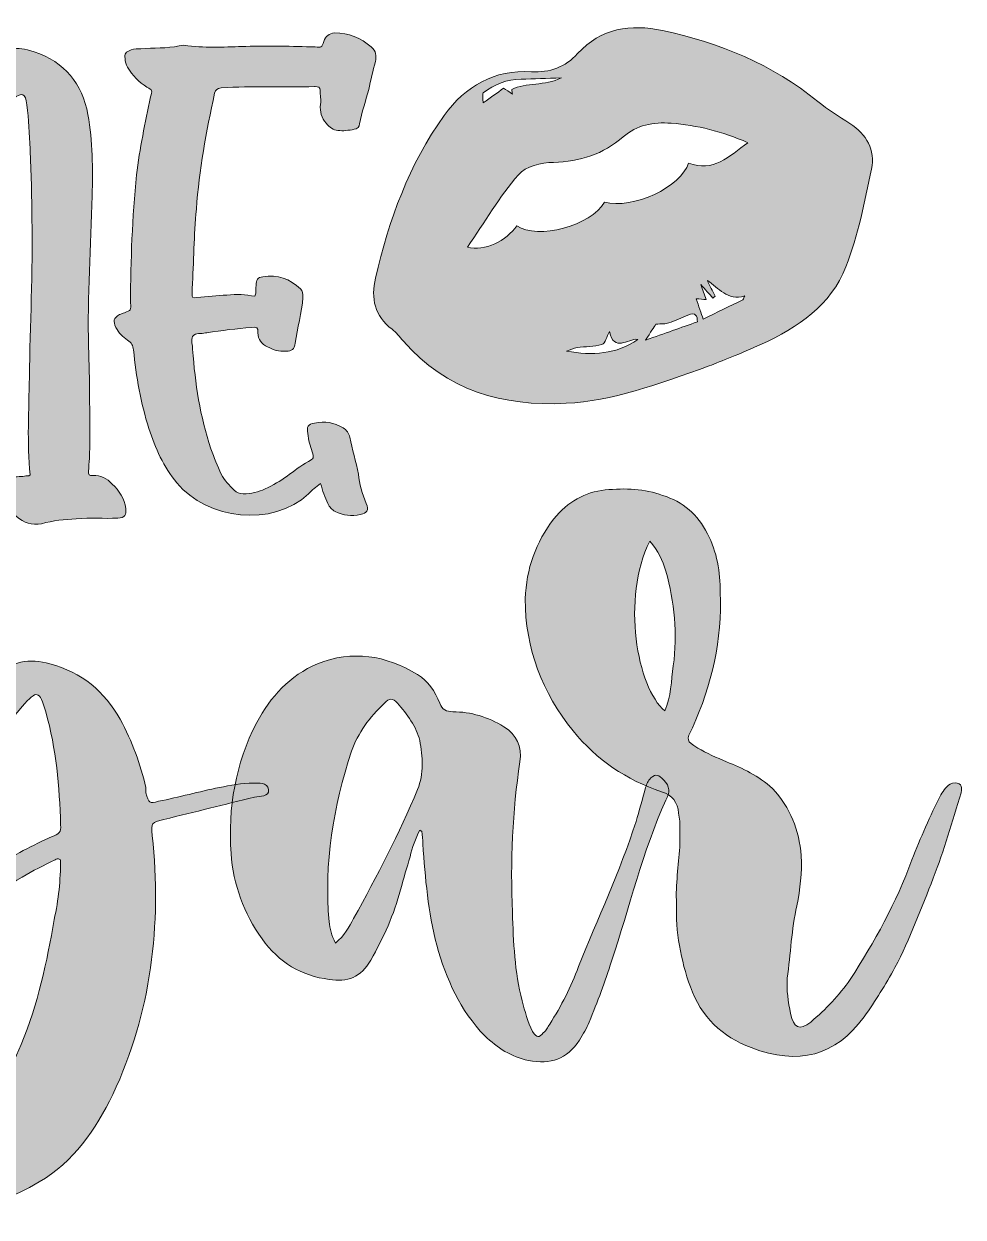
# Model space of a CAD drawing. Header units: inches. Extents: x 183 to 898, y -908 to -175.
# Drawn here: x 540.3 to 897.5, y -908 to -454.4 of the extents above; entities that cross this region are included whole.
import ezdxf

# ---------------------------------------------------------------- set-up
doc = ezdxf.new("R2010")
doc.units = ezdxf.units.IN
doc.header["$MEASUREMENT"] = 0
doc.layers.add('Layer 1', color=7, linetype='Continuous')

# ---------------------------------------------------------------- blocks, each defined once
blk = doc.blocks.new('block 3')
at = {"layer": 'Layer 1', "true_color": 0xffffff}
h = blk.add_hatch(color=7, dxfattribs=at)
h.dxf.hatch_style = 2
edge = h.paths.add_edge_path()
edge.add_spline(control_points=[(628.59, -553.75), (628.59, -551.67), (629.29, -550.74), (631.14, -550.51), (636.71, -549.58), (641.57, -551.21), (645.51, -555.14), (646.44, -555.84), (646.44, -557), (646.44, -558.39), (645.97, -564.18), (644.35, -569.98), (643.42, -575.77), (643.19, -578.08), (642.27, -578.78), (639.95, -578.78), (637.4, -579.01), (635.08, -578.32), (633, -577.16), (630.68, -576), (629.29, -574.38), (629.29, -571.83), (629.29, -569.74), (629.06, -569.51), (626.74, -569.74), (621.18, -570.21), (615.62, -570.9), (609.82, -571.83), (609.82, -571.83), (609.59, -571.83), (609.36, -571.83), (607.74, -572.29), (605.65, -571.6), (604.49, -573.22), (603.8, -574.61), (604.49, -576.46), (604.49, -578.08), (605.42, -591.06), (607.27, -603.58), (611.45, -615.86), (612.6, -619.33), (614, -622.35), (615.39, -625.59), (616.54, -627.91), (618.4, -629.76), (620.25, -631.62), (621.18, -632.54), (622.34, -633.01), (623.73, -633.01), (626.74, -633.01), (629.52, -632.31), (632.07, -631.15), (635.08, -629.76), (637.86, -628.14), (640.41, -626.29), (642.96, -624.43), (645.51, -622.35), (648.52, -620.72), (650.61, -619.57), (650.61, -619.33), (649.91, -617.02), (649.22, -614.93), (648.52, -612.61), (648.29, -610.07), (647.83, -607.52), (648.29, -606.59), (650.84, -606.13), (654.78, -605.2), (658.26, -605.89), (661.73, -607.98), (663.12, -608.67), (663.82, -610.07), (664.28, -611.45), (665.21, -616.09), (666.6, -620.72), (667.53, -625.59), (667.99, -629.3), (668.92, -633.01), (670.54, -636.71), (671.46, -639.26), (671, -640.42), (668.22, -640.89), (664.98, -641.81), (661.73, -641.12), (658.72, -639.73), (657.33, -639.03), (656.63, -638.1), (655.94, -636.71), (654.78, -634.4), (653.85, -631.85), (653.16, -629.07), (651.31, -630.46), (649.91, -631.62), (648.52, -633.01), (634.85, -645.98), (610.06, -642.74), (598.47, -628.84), (593.37, -622.81), (590.36, -615.63), (587.81, -608.21), (584.8, -598.48), (582.94, -588.51), (582.02, -578.32), (581.78, -576.7), (581.32, -575.54), (579.7, -574.61), (577.85, -573.45), (576.45, -571.83), (575.3, -569.74), (574.14, -567.43), (574.37, -566.04), (576.69, -564.88), (577.38, -564.65), (577.85, -564.41), (578.54, -564.18), (581.09, -563.25), (581.09, -563.25), (580.86, -560.47), (580.86, -544.25), (581.55, -528.03), (583.18, -511.81), (584.33, -501.85), (586.42, -491.88), (588.5, -482.15), (589.2, -479.6), (589.2, -479.6), (587.12, -478.44), (584.1, -476.59), (581.55, -474.04), (579.7, -470.79), (579.23, -469.87), (578.77, -468.71), (578.77, -467.55), (578.54, -465.7), (579, -465), (581.09, -464.3), (582.25, -463.84), (583.64, -463.84), (584.8, -463.84), (589.66, -463.38), (594.53, -463.84), (599.4, -462.68), (600.55, -462.45), (601.71, -462.45), (602.64, -462.68), (610.06, -463.61), (617.47, -463.15), (624.66, -462.91), (633.46, -462.68), (642.27, -462.91), (651.07, -463.15), (653.39, -463.38), (653.62, -463.38), (654.32, -461.06), (655.01, -458.98), (656.4, -458.05), (658.49, -457.82), (663.82, -457.82), (668.45, -459.67), (672.39, -463.15), (674.25, -464.54), (674.48, -466.62), (674.01, -468.71), (673.09, -472.18), (672.16, -475.66), (671.46, -479.37), (670.31, -483.77), (668.68, -487.94), (667.99, -492.34), (667.99, -493.5), (667.06, -494.43), (665.9, -494.43), (663.82, -494.89), (661.73, -495.12), (659.65, -494.89), (658.03, -494.66), (656.63, -493.74), (655.24, -492.11), (653.62, -490.03), (652.69, -487.94), (653.16, -484.93), (653.39, -483.31), (652.93, -481.45), (652.93, -479.6), (652.93, -478.44), (652.23, -478.21), (651.07, -478.21), (651.07, -478.21), (651.07, -478.21), (650.84, -478.21), (639.02, -478.44), (627.2, -477.98), (615.39, -478.67), (613.76, -478.9), (613.3, -479.37), (612.84, -480.76), (609.59, -495.36), (607.04, -509.96), (605.89, -524.79), (604.96, -534.75), (604.96, -544.72), (604.26, -554.91), (604.26, -555.38), (604.26, -556.07), (604.26, -556.77), (604.26, -558.62), (604.26, -558.62), (606.12, -558.39), (610.06, -558.16), (613.76, -557.69), (617.47, -557.46), (621.18, -557), (624.66, -557.23), (628.13, -557.93), (628.83, -556.3), (628.36, -555.14), (628.59, -553.75)], knot_values=[0, 0, 0, 0, 1, 1, 1, 2, 2, 2, 3, 3, 3, 4, 4, 4, 5, 5, 5, 6, 6, 6, 7, 7, 7, 8, 8, 8, 9, 9, 9, 10, 10, 10, 11, 11, 11, 12, 12, 12, 13, 13, 13, 14, 14, 14, 15, 15, 15, 16, 16, 16, 17, 17, 17, 18, 18, 18, 19, 19, 19, 20, 20, 20, 21, 21, 21, 22, 22, 22, 23, 23, 23, 24, 24, 24, 25, 25, 25, 26, 26, 26, 27, 27, 27, 28, 28, 28, 29, 29, 29, 30, 30, 30, 31, 31, 31, 32, 32, 32, 33, 33, 33, 34, 34, 34, 35, 35, 35, 36, 36, 36, 37, 37, 37, 38, 38, 38, 39, 39, 39, 40, 40, 40, 41, 41, 41, 42, 42, 42, 43, 43, 43, 44, 44, 44, 45, 45, 45, 46, 46, 46, 47, 47, 47, 48, 48, 48, 49, 49, 49, 50, 50, 50, 51, 51, 51, 52, 52, 52, 53, 53, 53, 54, 54, 54, 55, 55, 55, 56, 56, 56, 57, 57, 57, 58, 58, 58, 59, 59, 59, 60, 60, 60, 61, 61, 61, 62, 62, 62, 63, 63, 63, 64, 64, 64, 65, 65, 65, 66, 66, 66, 67, 67, 67, 68, 68, 68, 69, 69, 69, 70, 70, 70, 71, 71, 71, 72, 72, 72, 72], degree=3, periodic=1)
h = blk.add_hatch(color=7, dxfattribs=at)
h.dxf.hatch_style = 2
edge = h.paths.add_edge_path()
edge.add_spline(control_points=[(514.59, -497.91), (517.37, -487.48), (521.54, -477.75), (528.73, -469.4), (533.82, -463.61), (537.07, -462.45), (544.25, -465), (555.84, -468.94), (562.56, -477.05), (564.64, -488.87), (566.5, -499.07), (566.5, -509.49), (566.27, -519.69), (565.8, -538.92), (564.41, -557.93), (564.88, -577.16), (565.34, -589.67), (565.34, -602.18), (565.34, -614.7), (565.34, -617.94), (565.11, -621.19), (564.88, -624.43), (564.64, -625.59), (565.11, -626.29), (566.5, -626.05), (569.51, -625.82), (571.83, -627.21), (573.91, -629.3), (576.46, -631.85), (578.55, -634.86), (579.01, -638.57), (579.47, -641.12), (578.78, -642.04), (576, -642.27), (570.67, -642.51), (565.57, -642.04), (560.24, -642.51), (555.84, -642.74), (551.43, -643.2), (547.03, -644.36), (543.32, -645.06), (540.31, -644.13), (537.53, -641.58), (534.98, -639.03), (532.66, -636.25), (531.51, -632.54), (530.58, -629.07), (531.74, -627.44), (535.21, -626.75), (536.84, -626.52), (538.69, -626.52), (540.54, -626.29), (541.24, -626.05), (542.17, -626.52), (542.63, -625.82), (541.47, -613.54), (542.17, -601.26), (542.4, -588.75), (542.63, -568.82), (543.79, -548.66), (543.32, -528.49), (543.32, -519.46), (543.09, -510.65), (542.63, -501.85), (542.4, -496.28), (542.17, -490.72), (541.47, -485.16), (540.78, -480.53), (539.85, -480.29), (536.14, -482.84), (533.82, -484.47), (532.2, -486.78), (530.81, -489.1), (526.87, -495.59), (524.09, -502.77), (521.77, -509.96), (517.37, -523.86), (513.43, -537.76), (510.65, -552.13), (509.26, -560.47), (508.1, -569.05), (506.71, -577.39), (506.25, -579.71), (505.78, -581.79), (504.16, -583.41), (503.47, -584.11), (502.77, -584.57), (501.84, -584.57), (498.6, -584.81), (495.59, -582.49), (494.2, -579.71), (492.11, -574.38), (491.18, -568.82), (490.95, -563.02), (490.95, -547.5), (489.33, -531.97), (487.48, -516.44), (486.78, -510.88), (485.62, -505.09), (484.23, -499.53), (484.23, -498.6), (484, -497.67), (483.31, -496.98), (477.05, -501.15), (471.95, -506.02), (468.24, -512.74), (463.61, -521.31), (460.6, -530.35), (458.28, -539.85), (454.8, -553.29), (453.41, -566.96), (452.72, -580.87), (452.02, -592.45), (452.25, -603.81), (452.25, -615.39), (452.25, -618.87), (451.79, -622.35), (451.56, -626.05), (451.56, -628.37), (451.56, -628.37), (453.64, -628.84), (455.96, -629.53), (458.51, -629.99), (460.83, -630.69), (464.07, -631.62), (466.16, -633.7), (467.55, -636.48), (468.71, -638.8), (468.24, -639.49), (465.93, -640.65), (461.99, -642.51), (457.82, -642.74), (453.64, -642.74), (446.23, -642.27), (438.58, -642.97), (431.4, -644.36), (424.45, -645.52), (418.65, -642.27), (416.1, -636.02), (414.94, -633.01), (415.64, -631.38), (418.88, -630.46), (420.97, -629.99), (423.29, -629.76), (425.6, -629.3), (425.84, -628.84), (425.6, -628.37), (425.6, -628.14), (421.66, -617.48), (420.04, -606.59), (418.65, -595.47), (416.1, -571.13), (415.87, -546.57), (416.8, -522.24), (417.26, -510.19), (418.42, -498.14), (418.88, -486.09), (418.88, -485.39), (418.88, -484.47), (419.12, -483.77), (419.58, -480.99), (419.35, -479.37), (416.34, -477.98), (412.63, -476.12), (410.31, -472.65), (408.92, -468.48), (408.22, -465.46), (408.92, -464.3), (412.16, -463.84), (413.55, -463.61), (415.18, -463.38), (416.8, -463.38), (425.37, -463.15), (433.71, -462.91), (442.29, -462.68), (445.53, -462.45), (448.55, -463.38), (451.56, -464.07), (454.8, -465), (456.66, -467.32), (458.05, -470.1), (458.97, -472.18), (458.51, -473.11), (456.43, -474.27), (453.88, -475.66), (450.86, -476.12), (447.85, -476.35), (446, -476.35), (445.53, -476.12), (445.07, -478.67), (443.68, -485.39), (442.98, -492.34), (442.98, -499.07), (442.75, -518.07), (442.06, -536.84), (442.29, -555.61), (442.29, -560.01), (442.52, -564.18), (442.98, -568.58), (443.45, -564.88), (443.91, -561.17), (444.61, -557.46), (446.69, -543.09), (448.78, -528.49), (453.41, -514.82), (455.5, -508.57), (457.82, -502.54), (461.06, -496.98), (462.45, -494.66), (463.84, -492.81), (465.23, -490.72), (470.56, -484), (477.05, -481.92), (485.39, -484.47), (496.05, -487.71), (502.54, -494.66), (505.55, -505.32), (506.48, -509.26), (507.41, -513.43), (507.41, -517.6), (507.64, -519.22), (507.41, -520.85), (508.33, -522.93), (509.95, -514.13), (512.27, -506.02), (514.59, -497.91)], knot_values=[0, 0, 0, 0, 1, 1, 1, 2, 2, 2, 3, 3, 3, 4, 4, 4, 5, 5, 5, 6, 6, 6, 7, 7, 7, 8, 8, 8, 9, 9, 9, 10, 10, 10, 11, 11, 11, 12, 12, 12, 13, 13, 13, 14, 14, 14, 15, 15, 15, 16, 16, 16, 17, 17, 17, 18, 18, 18, 19, 19, 19, 20, 20, 20, 21, 21, 21, 22, 22, 22, 23, 23, 23, 24, 24, 24, 25, 25, 25, 26, 26, 26, 27, 27, 27, 28, 28, 28, 29, 29, 29, 30, 30, 30, 31, 31, 31, 32, 32, 32, 33, 33, 33, 34, 34, 34, 35, 35, 35, 36, 36, 36, 37, 37, 37, 38, 38, 38, 39, 39, 39, 40, 40, 40, 41, 41, 41, 42, 42, 42, 43, 43, 43, 44, 44, 44, 45, 45, 45, 46, 46, 46, 47, 47, 47, 48, 48, 48, 49, 49, 49, 50, 50, 50, 51, 51, 51, 52, 52, 52, 53, 53, 53, 54, 54, 54, 55, 55, 55, 56, 56, 56, 57, 57, 57, 58, 58, 58, 59, 59, 59, 60, 60, 60, 61, 61, 61, 62, 62, 62, 63, 63, 63, 64, 64, 64, 65, 65, 65, 66, 66, 66, 67, 67, 67, 68, 68, 68, 69, 69, 69, 70, 70, 70, 71, 71, 71, 72, 72, 72, 73, 73, 73, 74, 74, 74, 75, 75, 75, 75], degree=3, periodic=1)
at = {"layer": 'Layer 1', "lineweight": 0}
for points, knots in [([(628.59, -553.75), (628.59, -551.67), (629.29, -550.74), (631.14, -550.51), (636.71, -549.58), (641.57, -551.21), (645.51, -555.14), (646.44, -555.84), (646.44, -557), (646.44, -558.39), (645.97, -564.18), (644.35, -569.98), (643.42, -575.77), (643.19, -578.08), (642.27, -578.78), (639.95, -578.78), (637.4, -579.01), (635.08, -578.32), (633, -577.16), (630.68, -576), (629.29, -574.38), (629.29, -571.83), (629.29, -569.74), (629.06, -569.51), (626.74, -569.74), (621.18, -570.21), (615.62, -570.9), (609.82, -571.83), (609.82, -571.83), (609.59, -571.83), (609.36, -571.83), (607.74, -572.29), (605.65, -571.6), (604.49, -573.22), (603.8, -574.61), (604.49, -576.46), (604.49, -578.08), (605.42, -591.06), (607.27, -603.58), (611.45, -615.86), (612.6, -619.33), (614, -622.35), (615.39, -625.59), (616.54, -627.91), (618.4, -629.76), (620.25, -631.62), (621.18, -632.54), (622.34, -633.01), (623.73, -633.01), (626.74, -633.01), (629.52, -632.31), (632.07, -631.15), (635.08, -629.76), (637.86, -628.14), (640.41, -626.29), (642.96, -624.43), (645.51, -622.35), (648.52, -620.72), (650.61, -619.57), (650.61, -619.33), (649.91, -617.02), (649.22, -614.93), (648.52, -612.61), (648.29, -610.07), (647.83, -607.52), (648.29, -606.59), (650.84, -606.13), (654.78, -605.2), (658.26, -605.89), (661.73, -607.98), (663.12, -608.67), (663.82, -610.07), (664.28, -611.45), (665.21, -616.09), (666.6, -620.72), (667.53, -625.59), (667.99, -629.3), (668.92, -633.01), (670.54, -636.71), (671.46, -639.26), (671, -640.42), (668.22, -640.89), (664.98, -641.81), (661.73, -641.12), (658.72, -639.73), (657.33, -639.03), (656.63, -638.1), (655.94, -636.71), (654.78, -634.4), (653.85, -631.85), (653.16, -629.07), (651.31, -630.46), (649.91, -631.62), (648.52, -633.01), (634.85, -645.98), (610.06, -642.74), (598.47, -628.84), (593.37, -622.81), (590.36, -615.63), (587.81, -608.21), (584.8, -598.48), (582.94, -588.51), (582.02, -578.32), (581.78, -576.7), (581.32, -575.54), (579.7, -574.61), (577.85, -573.45), (576.45, -571.83), (575.3, -569.74), (574.14, -567.43), (574.37, -566.04), (576.69, -564.88), (577.38, -564.65), (577.85, -564.41), (578.54, -564.18), (581.09, -563.25), (581.09, -563.25), (580.86, -560.47), (580.86, -544.25), (581.55, -528.03), (583.18, -511.81), (584.33, -501.85), (586.42, -491.88), (588.5, -482.15), (589.2, -479.6), (589.2, -479.6), (587.12, -478.44), (584.1, -476.59), (581.55, -474.04), (579.7, -470.79), (579.23, -469.87), (578.77, -468.71), (578.77, -467.55), (578.54, -465.7), (579, -465), (581.09, -464.3), (582.25, -463.84), (583.64, -463.84), (584.8, -463.84), (589.66, -463.38), (594.53, -463.84), (599.4, -462.68), (600.55, -462.45), (601.71, -462.45), (602.64, -462.68), (610.06, -463.61), (617.47, -463.15), (624.66, -462.91), (633.46, -462.68), (642.27, -462.91), (651.07, -463.15), (653.39, -463.38), (653.62, -463.38), (654.32, -461.06), (655.01, -458.98), (656.4, -458.05), (658.49, -457.82), (663.82, -457.82), (668.45, -459.67), (672.39, -463.15), (674.25, -464.54), (674.48, -466.62), (674.01, -468.71), (673.09, -472.18), (672.16, -475.66), (671.46, -479.37), (670.31, -483.77), (668.68, -487.94), (667.99, -492.34), (667.99, -493.5), (667.06, -494.43), (665.9, -494.43), (663.82, -494.89), (661.73, -495.12), (659.65, -494.89), (658.03, -494.66), (656.63, -493.74), (655.24, -492.11), (653.62, -490.03), (652.69, -487.94), (653.16, -484.93), (653.39, -483.31), (652.93, -481.45), (652.93, -479.6), (652.93, -478.44), (652.23, -478.21), (651.07, -478.21), (651.07, -478.21), (651.07, -478.21), (650.84, -478.21), (639.02, -478.44), (627.2, -477.98), (615.39, -478.67), (613.76, -478.9), (613.3, -479.37), (612.84, -480.76), (609.59, -495.36), (607.04, -509.96), (605.89, -524.79), (604.96, -534.75), (604.96, -544.72), (604.26, -554.91), (604.26, -555.38), (604.26, -556.07), (604.26, -556.77), (604.26, -558.62), (604.26, -558.62), (606.12, -558.39), (610.06, -558.16), (613.76, -557.69), (617.47, -557.46), (621.18, -557), (624.66, -557.23), (628.13, -557.93), (628.83, -556.3), (628.36, -555.14), (628.59, -553.75)], [0, 0, 0, 0, 1, 1, 1, 2, 2, 2, 3, 3, 3, 4, 4, 4, 5, 5, 5, 6, 6, 6, 7, 7, 7, 8, 8, 8, 9, 9, 9, 10, 10, 10, 11, 11, 11, 12, 12, 12, 13, 13, 13, 14, 14, 14, 15, 15, 15, 16, 16, 16, 17, 17, 17, 18, 18, 18, 19, 19, 19, 20, 20, 20, 21, 21, 21, 22, 22, 22, 23, 23, 23, 24, 24, 24, 25, 25, 25, 26, 26, 26, 27, 27, 27, 28, 28, 28, 29, 29, 29, 30, 30, 30, 31, 31, 31, 32, 32, 32, 33, 33, 33, 34, 34, 34, 35, 35, 35, 36, 36, 36, 37, 37, 37, 38, 38, 38, 39, 39, 39, 40, 40, 40, 41, 41, 41, 42, 42, 42, 43, 43, 43, 44, 44, 44, 45, 45, 45, 46, 46, 46, 47, 47, 47, 48, 48, 48, 49, 49, 49, 50, 50, 50, 51, 51, 51, 52, 52, 52, 53, 53, 53, 54, 54, 54, 55, 55, 55, 56, 56, 56, 57, 57, 57, 58, 58, 58, 59, 59, 59, 60, 60, 60, 61, 61, 61, 62, 62, 62, 63, 63, 63, 64, 64, 64, 65, 65, 65, 66, 66, 66, 67, 67, 67, 68, 68, 68, 69, 69, 69, 70, 70, 70, 71, 71, 71, 72, 72, 72, 72]), ([(514.59, -497.91), (517.37, -487.48), (521.54, -477.75), (528.73, -469.4), (533.82, -463.61), (537.07, -462.45), (544.25, -465), (555.84, -468.94), (562.56, -477.05), (564.64, -488.87), (566.5, -499.07), (566.5, -509.49), (566.27, -519.69), (565.8, -538.92), (564.41, -557.93), (564.88, -577.16), (565.34, -589.67), (565.34, -602.18), (565.34, -614.7), (565.34, -617.94), (565.11, -621.19), (564.88, -624.43), (564.64, -625.59), (565.11, -626.29), (566.5, -626.05), (569.51, -625.82), (571.83, -627.21), (573.91, -629.3), (576.46, -631.85), (578.55, -634.86), (579.01, -638.57), (579.47, -641.12), (578.78, -642.04), (576, -642.27), (570.67, -642.51), (565.57, -642.04), (560.24, -642.51), (555.84, -642.74), (551.43, -643.2), (547.03, -644.36), (543.32, -645.06), (540.31, -644.13), (537.53, -641.58), (534.98, -639.03), (532.66, -636.25), (531.51, -632.54), (530.58, -629.07), (531.74, -627.44), (535.21, -626.75), (536.84, -626.52), (538.69, -626.52), (540.54, -626.29), (541.24, -626.05), (542.17, -626.52), (542.63, -625.82), (541.47, -613.54), (542.17, -601.26), (542.4, -588.75), (542.63, -568.82), (543.79, -548.66), (543.32, -528.49), (543.32, -519.46), (543.09, -510.65), (542.63, -501.85), (542.4, -496.28), (542.17, -490.72), (541.47, -485.16), (540.78, -480.53), (539.85, -480.29), (536.14, -482.84), (533.82, -484.47), (532.2, -486.78), (530.81, -489.1), (526.87, -495.59), (524.09, -502.77), (521.77, -509.96), (517.37, -523.86), (513.43, -537.76), (510.65, -552.13), (509.26, -560.47), (508.1, -569.05), (506.71, -577.39), (506.25, -579.71), (505.78, -581.79), (504.16, -583.41), (503.47, -584.11), (502.77, -584.57), (501.84, -584.57), (498.6, -584.81), (495.59, -582.49), (494.2, -579.71), (492.11, -574.38), (491.18, -568.82), (490.95, -563.02), (490.95, -547.5), (489.33, -531.97), (487.48, -516.44), (486.78, -510.88), (485.62, -505.09), (484.23, -499.53), (484.23, -498.6), (484, -497.67), (483.31, -496.98), (477.05, -501.15), (471.95, -506.02), (468.24, -512.74), (463.61, -521.31), (460.6, -530.35), (458.28, -539.85), (454.8, -553.29), (453.41, -566.96), (452.72, -580.87), (452.02, -592.45), (452.25, -603.81), (452.25, -615.39), (452.25, -618.87), (451.79, -622.35), (451.56, -626.05), (451.56, -628.37), (451.56, -628.37), (453.64, -628.84), (455.96, -629.53), (458.51, -629.99), (460.83, -630.69), (464.07, -631.62), (466.16, -633.7), (467.55, -636.48), (468.71, -638.8), (468.24, -639.49), (465.93, -640.65), (461.99, -642.51), (457.82, -642.74), (453.64, -642.74), (446.23, -642.27), (438.58, -642.97), (431.4, -644.36), (424.45, -645.52), (418.65, -642.27), (416.1, -636.02), (414.94, -633.01), (415.64, -631.38), (418.88, -630.46), (420.97, -629.99), (423.29, -629.76), (425.6, -629.3), (425.84, -628.84), (425.6, -628.37), (425.6, -628.14), (421.66, -617.48), (420.04, -606.59), (418.65, -595.47), (416.1, -571.13), (415.87, -546.57), (416.8, -522.24), (417.26, -510.19), (418.42, -498.14), (418.88, -486.09), (418.88, -485.39), (418.88, -484.47), (419.12, -483.77), (419.58, -480.99), (419.35, -479.37), (416.34, -477.98), (412.63, -476.12), (410.31, -472.65), (408.92, -468.48), (408.22, -465.46), (408.92, -464.3), (412.16, -463.84), (413.55, -463.61), (415.18, -463.38), (416.8, -463.38), (425.37, -463.15), (433.71, -462.91), (442.29, -462.68), (445.53, -462.45), (448.55, -463.38), (451.56, -464.07), (454.8, -465), (456.66, -467.32), (458.05, -470.1), (458.97, -472.18), (458.51, -473.11), (456.43, -474.27), (453.88, -475.66), (450.86, -476.12), (447.85, -476.35), (446, -476.35), (445.53, -476.12), (445.07, -478.67), (443.68, -485.39), (442.98, -492.34), (442.98, -499.07), (442.75, -518.07), (442.06, -536.84), (442.29, -555.61), (442.29, -560.01), (442.52, -564.18), (442.98, -568.58), (443.45, -564.88), (443.91, -561.17), (444.61, -557.46), (446.69, -543.09), (448.78, -528.49), (453.41, -514.82), (455.5, -508.57), (457.82, -502.54), (461.06, -496.98), (462.45, -494.66), (463.84, -492.81), (465.23, -490.72), (470.56, -484), (477.05, -481.92), (485.39, -484.47), (496.05, -487.71), (502.54, -494.66), (505.55, -505.32), (506.48, -509.26), (507.41, -513.43), (507.41, -517.6), (507.64, -519.22), (507.41, -520.85), (508.33, -522.93), (509.95, -514.13), (512.27, -506.02), (514.59, -497.91)], [0, 0, 0, 0, 1, 1, 1, 2, 2, 2, 3, 3, 3, 4, 4, 4, 5, 5, 5, 6, 6, 6, 7, 7, 7, 8, 8, 8, 9, 9, 9, 10, 10, 10, 11, 11, 11, 12, 12, 12, 13, 13, 13, 14, 14, 14, 15, 15, 15, 16, 16, 16, 17, 17, 17, 18, 18, 18, 19, 19, 19, 20, 20, 20, 21, 21, 21, 22, 22, 22, 23, 23, 23, 24, 24, 24, 25, 25, 25, 26, 26, 26, 27, 27, 27, 28, 28, 28, 29, 29, 29, 30, 30, 30, 31, 31, 31, 32, 32, 32, 33, 33, 33, 34, 34, 34, 35, 35, 35, 36, 36, 36, 37, 37, 37, 38, 38, 38, 39, 39, 39, 40, 40, 40, 41, 41, 41, 42, 42, 42, 43, 43, 43, 44, 44, 44, 45, 45, 45, 46, 46, 46, 47, 47, 47, 48, 48, 48, 49, 49, 49, 50, 50, 50, 51, 51, 51, 52, 52, 52, 53, 53, 53, 54, 54, 54, 55, 55, 55, 56, 56, 56, 57, 57, 57, 58, 58, 58, 59, 59, 59, 60, 60, 60, 61, 61, 61, 62, 62, 62, 63, 63, 63, 64, 64, 64, 65, 65, 65, 66, 66, 66, 67, 67, 67, 68, 68, 68, 69, 69, 69, 70, 70, 70, 71, 71, 71, 72, 72, 72, 73, 73, 73, 74, 74, 74, 75, 75, 75, 75])]:
    blk.add_open_spline(points, degree=3, knots=knots, dxfattribs=at)
blk = doc.blocks.new('block 5')
at = {"layer": 'Layer 1', "true_color": 0xf4d561}
h = blk.add_hatch(color=41, dxfattribs=at)
h.dxf.hatch_style = 2
edge = h.paths.add_edge_path()
edge.add_spline(control_points=[(789.74, -767.33), (789.74, -762.87), (790.14, -758.42), (789.33, -754.36), (788.93, -750.31), (786.9, -747.47), (782.85, -746.26), (769.47, -741.8), (758.13, -734.1), (749.21, -723.16), (737.46, -708.56), (730.97, -691.95), (730.97, -672.9), (731.38, -661.55), (735.02, -651.42), (741.91, -642.5), (747.18, -636.02), (753.67, -632.37), (761.37, -631.56), (769.07, -630.75), (776.36, -631.15), (783.25, -633.59), (790.95, -636.02), (796.63, -640.88), (800.28, -648.18), (803.92, -655.07), (805.14, -662.77), (805.14, -670.47), (805.95, -688.3), (801.9, -705.73), (794.6, -721.94), (792.17, -726.8), (792.17, -726.8), (796.63, -729.64), (799.87, -731.67), (803.92, -733.29), (807.57, -734.91), (813.65, -737.34), (819.73, -740.18), (825, -745.04), (831.89, -752.34), (835.13, -760.85), (835.94, -770.57), (836.35, -777.06), (835.54, -783.14), (834.32, -789.62), (832.29, -798.54), (831.89, -807.86), (830.67, -817.18), (830.27, -821.64), (831.08, -826.1), (831.89, -830.56), (833.1, -836.23), (835.13, -837.04), (839.59, -833.8), (845.26, -828.94), (850.53, -823.67), (854.58, -817.59), (863.91, -803.4), (872.01, -788.41), (878.09, -772.2), (881.33, -763.68), (884.98, -755.58), (889.04, -747.47), (890.25, -745.85), (891.06, -743.82), (893.49, -743.01), (896.33, -742.61), (897.55, -743.82), (896.74, -746.66), (893.49, -757.6), (890.25, -768.55), (886.2, -779.08), (881.74, -790.43), (877.28, -802.19), (871.61, -813.13), (867.96, -819.61), (864.31, -825.69), (859.85, -831.77), (848.91, -846.77), (835.13, -850.42), (816.89, -843.53), (805.95, -839.47), (797.84, -831.77), (793.79, -820.43), (790.14, -810.29), (788.12, -799.35), (788.52, -788.81), (788.12, -781.52), (789.33, -774.22), (789.74, -767.33)], knot_values=[0, 0, 0, 0, 1, 1, 1, 2, 2, 2, 3, 3, 3, 4, 4, 4, 5, 5, 5, 6, 6, 6, 7, 7, 7, 8, 8, 8, 9, 9, 9, 10, 10, 10, 11, 11, 11, 12, 12, 12, 13, 13, 13, 14, 14, 14, 15, 15, 15, 16, 16, 16, 17, 17, 17, 18, 18, 18, 19, 19, 19, 20, 20, 20, 21, 21, 21, 22, 22, 22, 23, 23, 23, 24, 24, 24, 25, 25, 25, 26, 26, 26, 27, 27, 27, 28, 28, 28, 29, 29, 29, 30, 30, 30, 30], degree=3, periodic=1)
edge = h.paths.add_edge_path()
edge.add_spline(control_points=[(784.06, -715.45), (786.5, -710.19), (786.5, -704.11), (787.31, -698.43), (788.93, -686.27), (787.71, -674.12), (784.47, -662.36), (783.25, -658.31), (781.63, -654.66), (778.39, -651.01), (767.45, -672.49), (773.53, -706.94), (784.06, -715.45)], knot_values=[0, 0, 0, 0, 1, 1, 1, 2, 2, 2, 3, 3, 3, 4, 4, 4, 4], degree=3, periodic=1)
h = blk.add_hatch(color=41, dxfattribs=at)
h.dxf.hatch_style = 2
edge = h.paths.add_edge_path()
edge.add_spline(control_points=[(478.07, -806.65), (465.91, -803.81), (456.99, -796.51), (451.73, -785.16), (448.48, -778.68), (447.27, -772.2), (446.46, -765.3), (444.84, -744.23), (448.08, -723.56), (456.59, -704.11), (460.64, -695.19), (466.32, -687.08), (473.61, -680.6), (486.18, -670.06), (501.98, -670.47), (514.55, -677.76), (521.44, -681.41), (524.27, -687.49), (525.89, -694.38), (526.3, -697.62), (526.7, -700.86), (526.7, -703.7), (528.33, -704.51), (528.73, -703.3), (529.54, -702.48), (535.22, -696.41), (542.51, -695.6), (550.21, -697.62), (562.37, -700.86), (570.88, -708.16), (576.96, -718.7), (581.42, -727.21), (584.66, -735.72), (586.69, -744.64), (586.69, -745.45), (586.69, -746.26), (586.69, -746.66), (587.9, -750.72), (587.9, -750.72), (591.55, -749.9), (599.25, -748.28), (606.95, -746.26), (614.65, -744.64), (618.71, -743.82), (623.16, -743.01), (627.62, -743.01), (629.65, -743.01), (632.89, -742.61), (633.3, -745.45), (633.7, -748.28), (630.05, -747.88), (628.03, -748.28), (616.68, -751.12), (605.33, -753.96), (593.58, -756.79), (588.71, -758.01), (588.71, -758.01), (589.12, -762.87), (592.77, -796.92), (588.71, -830.15), (574.12, -861.36), (567.64, -874.73), (559.13, -886.89), (546.16, -894.59), (526.3, -906.75), (505.22, -907.97), (484.15, -897.83), (472.8, -892.57), (467.13, -883.25), (465.1, -871.09), (462.26, -856.09), (466.72, -842.31), (474.02, -829.75), (477.66, -822.86), (482.12, -816.78), (486.99, -810.7), (487.8, -809.89), (488.61, -809.08), (489.01, -807.05), (484.96, -807.05), (481.72, -807.05), (478.07, -806.65)], knot_values=[0, 0, 0, 0, 1, 1, 1, 2, 2, 2, 3, 3, 3, 4, 4, 4, 5, 5, 5, 6, 6, 6, 7, 7, 7, 8, 8, 8, 9, 9, 9, 10, 10, 10, 11, 11, 11, 12, 12, 12, 13, 13, 13, 14, 14, 14, 15, 15, 15, 16, 16, 16, 17, 17, 17, 18, 18, 18, 19, 19, 19, 20, 20, 20, 21, 21, 21, 22, 22, 22, 23, 23, 23, 24, 24, 24, 25, 25, 25, 26, 26, 26, 27, 27, 27, 27], degree=3, periodic=1)
edge = h.paths.add_edge_path()
edge.add_spline(control_points=[(552.24, -772.2), (547.78, -774.22), (543.73, -776.25), (539.67, -778.68), (518.19, -790.84), (500.77, -806.65), (487.8, -827.72), (483.34, -834.61), (479.69, -842.31), (478.07, -850.82), (476.04, -863.79), (478.07, -875.95), (487.8, -886.08), (490.63, -889.32), (493.88, -890.54), (497.93, -888.92), (500.36, -888.11), (502.39, -887.7), (504.41, -886.49), (510.9, -883.25), (516.17, -878.38), (521.03, -873.11), (529.14, -863.79), (534.81, -853.25), (539.27, -842.31), (545.75, -826.91), (549, -811.1), (551.83, -794.89), (553.45, -787.19), (554.26, -779.9), (554.26, -772.2), (553.05, -771.38), (552.64, -771.79), (552.24, -772.2)], knot_values=[0, 0, 0, 0, 1, 1, 1, 2, 2, 2, 3, 3, 3, 4, 4, 4, 5, 5, 5, 6, 6, 6, 7, 7, 7, 8, 8, 8, 9, 9, 9, 10, 10, 10, 11, 11, 11, 11], degree=3, periodic=1)
edge = h.paths.add_edge_path()
edge.add_spline(control_points=[(488.61, -784.76), (490.63, -781.11), (492.66, -777.87), (494.69, -774.22), (502.39, -760.04), (507.66, -744.64), (515.36, -730.45), (517.38, -726.4), (518.6, -722.75), (516.57, -718.29), (514.55, -713.43), (514.55, -708.16), (513.33, -703.3), (511.71, -698.43), (509.68, -693.57), (506.04, -689.92), (486.99, -708.56), (476.85, -766.52), (483.74, -790.43), (486.18, -788.81), (487.39, -786.79), (488.61, -784.76)], knot_values=[0, 0, 0, 0, 1, 1, 1, 2, 2, 2, 3, 3, 3, 4, 4, 4, 5, 5, 5, 6, 6, 6, 7, 7, 7, 7], degree=3, periodic=1)
edge = h.paths.add_edge_path()
edge.add_spline(control_points=[(503.2, -793.68), (511.3, -786.38), (519.81, -780.3), (529.14, -774.63), (536.43, -770.57), (543.73, -766.52), (551.02, -763.28), (553.45, -762.47), (554.67, -761.66), (554.26, -758.82), (553.86, -744.23), (552.64, -730.04), (548.59, -715.86), (546.16, -707.75), (545.35, -707.35), (539.67, -713.83), (529.54, -725.18), (522.65, -738.56), (516.98, -752.34), (511.3, -766.93), (505.63, -781.52), (499.55, -796.51), (500.77, -795.7), (501.98, -794.49), (503.2, -793.68)], knot_values=[0, 0, 0, 0, 1, 1, 1, 2, 2, 2, 3, 3, 3, 4, 4, 4, 5, 5, 5, 6, 6, 6, 7, 7, 7, 8, 8, 8, 8], degree=3, periodic=1)
h = blk.add_hatch(color=41, dxfattribs=at)
h.dxf.hatch_style = 2
edge = h.paths.add_edge_path()
edge.add_spline(control_points=[(687.2, -770.98), (685.98, -775.03), (684.77, -779.08), (683.55, -783.54), (681.12, -792.87), (677.07, -801.78), (672.2, -810.29), (668.56, -816.78), (663.29, -818.8), (656.4, -817.59), (645.86, -816.37), (637.35, -811.1), (630.87, -802.19), (623.97, -792.46), (619.92, -781.52), (619.11, -769.76), (617.89, -752.34), (620.73, -735.72), (628.84, -719.91), (634.11, -710.19), (641.4, -702.08), (651.94, -697.62), (665.32, -692.35), (677.88, -694.38), (690.04, -701.68), (694.09, -704.11), (696.52, -708.16), (698.55, -712.62), (699.36, -715.05), (700.98, -715.86), (703.41, -715.86), (710.3, -715.86), (716.79, -717.89), (722.87, -721.53), (727.73, -724.78), (729.76, -728.83), (728.95, -734.91), (726.11, -753.55), (725.3, -773.01), (726.11, -792.05), (726.51, -803.4), (726.92, -814.75), (729.76, -825.69), (730.97, -829.75), (731.78, -833.8), (733.81, -837.45), (735.43, -839.88), (736.24, -839.88), (737.86, -837.85), (739.08, -837.04), (739.48, -835.83), (740.29, -834.61), (744.75, -827.72), (748.4, -820.43), (751.24, -812.73), (758.53, -794.49), (767.04, -776.65), (773.12, -757.6), (774.34, -753.55), (775.55, -749.09), (776.77, -744.64), (777.18, -743.42), (777.58, -742.2), (778.8, -740.99), (780.82, -739.37), (781.63, -739.77), (783.66, -741.8), (786.09, -744.23), (786.09, -746.66), (784.47, -749.5), (775.55, -768.95), (770.69, -790.03), (763.8, -810.7), (761.37, -818.4), (758.53, -826.1), (755.29, -833.8), (754.48, -836.23), (752.86, -838.26), (751.64, -840.69), (746.78, -847.99), (740.7, -850.01), (732.19, -848.39), (725.7, -847.17), (720.44, -843.53), (715.57, -839.07), (706.25, -829.34), (700.98, -817.59), (697.33, -804.62), (694.09, -792.05), (692.88, -779.08), (692.06, -766.12), (692.06, -764.49), (691.66, -762.87), (691.66, -761.25), (691.66, -761.25), (691.25, -761.25), (690.85, -760.85), (689.23, -764.09), (688.01, -767.33), (687.2, -770.98)], knot_values=[0, 0, 0, 0, 1, 1, 1, 2, 2, 2, 3, 3, 3, 4, 4, 4, 5, 5, 5, 6, 6, 6, 7, 7, 7, 8, 8, 8, 9, 9, 9, 10, 10, 10, 11, 11, 11, 12, 12, 12, 13, 13, 13, 14, 14, 14, 15, 15, 15, 16, 16, 16, 17, 17, 17, 18, 18, 18, 19, 19, 19, 20, 20, 20, 21, 21, 21, 22, 22, 22, 23, 23, 23, 24, 24, 24, 25, 25, 25, 26, 26, 26, 27, 27, 27, 28, 28, 28, 29, 29, 29, 30, 30, 30, 31, 31, 31, 32, 32, 32, 33, 33, 33, 33], degree=3, periodic=1)
edge = h.paths.add_edge_path()
edge.add_spline(control_points=[(665.72, -794.49), (674.64, -778.27), (683.15, -762.06), (690.04, -745.45), (692.47, -739.37), (692.06, -732.88), (690.85, -726.8), (689.63, -721.53), (685.98, -716.67), (682.34, -712.62), (680.72, -710.59), (679.1, -710.59), (677.47, -712.62), (671.8, -717.89), (667.34, -723.96), (664.91, -730.86), (658.02, -751.93), (654.37, -773.41), (656.4, -795.7), (656.8, -798.13), (657.21, -800.97), (658.83, -803.81), (662.07, -800.97), (664.1, -797.73), (665.72, -794.49)], knot_values=[0, 0, 0, 0, 1, 1, 1, 2, 2, 2, 3, 3, 3, 4, 4, 4, 5, 5, 5, 6, 6, 6, 7, 7, 7, 8, 8, 8, 8], degree=3, periodic=1)
at = {"layer": 'Layer 1', "lineweight": 0}
for points, knots in [([(789.74, -767.33), (789.74, -762.87), (790.14, -758.42), (789.33, -754.36), (788.93, -750.31), (786.9, -747.47), (782.85, -746.26), (769.47, -741.8), (758.13, -734.1), (749.21, -723.16), (737.46, -708.56), (730.97, -691.95), (730.97, -672.9), (731.38, -661.55), (735.02, -651.42), (741.91, -642.5), (747.18, -636.02), (753.67, -632.37), (761.37, -631.56), (769.07, -630.75), (776.36, -631.15), (783.25, -633.59), (790.95, -636.02), (796.63, -640.88), (800.28, -648.18), (803.92, -655.07), (805.14, -662.77), (805.14, -670.47), (805.95, -688.3), (801.9, -705.73), (794.6, -721.94), (792.17, -726.8), (792.17, -726.8), (796.63, -729.64), (799.87, -731.67), (803.92, -733.29), (807.57, -734.91), (813.65, -737.34), (819.73, -740.18), (825, -745.04), (831.89, -752.34), (835.13, -760.85), (835.94, -770.57), (836.35, -777.06), (835.54, -783.14), (834.32, -789.62), (832.29, -798.54), (831.89, -807.86), (830.67, -817.18), (830.27, -821.64), (831.08, -826.1), (831.89, -830.56), (833.1, -836.23), (835.13, -837.04), (839.59, -833.8), (845.26, -828.94), (850.53, -823.67), (854.58, -817.59), (863.91, -803.4), (872.01, -788.41), (878.09, -772.2), (881.33, -763.68), (884.98, -755.58), (889.04, -747.47), (890.25, -745.85), (891.06, -743.82), (893.49, -743.01), (896.33, -742.61), (897.55, -743.82), (896.74, -746.66), (893.49, -757.6), (890.25, -768.55), (886.2, -779.08), (881.74, -790.43), (877.28, -802.19), (871.61, -813.13), (867.96, -819.61), (864.31, -825.69), (859.85, -831.77), (848.91, -846.77), (835.13, -850.42), (816.89, -843.53), (805.95, -839.47), (797.84, -831.77), (793.79, -820.43), (790.14, -810.29), (788.12, -799.35), (788.52, -788.81), (788.12, -781.52), (789.33, -774.22), (789.74, -767.33)], [0, 0, 0, 0, 1, 1, 1, 2, 2, 2, 3, 3, 3, 4, 4, 4, 5, 5, 5, 6, 6, 6, 7, 7, 7, 8, 8, 8, 9, 9, 9, 10, 10, 10, 11, 11, 11, 12, 12, 12, 13, 13, 13, 14, 14, 14, 15, 15, 15, 16, 16, 16, 17, 17, 17, 18, 18, 18, 19, 19, 19, 20, 20, 20, 21, 21, 21, 22, 22, 22, 23, 23, 23, 24, 24, 24, 25, 25, 25, 26, 26, 26, 27, 27, 27, 28, 28, 28, 29, 29, 29, 30, 30, 30, 30]), ([(784.06, -715.45), (786.5, -710.19), (786.5, -704.11), (787.31, -698.43), (788.93, -686.27), (787.71, -674.12), (784.47, -662.36), (783.25, -658.31), (781.63, -654.66), (778.39, -651.01), (767.45, -672.49), (773.53, -706.94), (784.06, -715.45)], [0, 0, 0, 0, 1, 1, 1, 2, 2, 2, 3, 3, 3, 4, 4, 4, 4]), ([(478.07, -806.65), (465.91, -803.81), (456.99, -796.51), (451.73, -785.16), (448.48, -778.68), (447.27, -772.2), (446.46, -765.3), (444.84, -744.23), (448.08, -723.56), (456.59, -704.11), (460.64, -695.19), (466.32, -687.08), (473.61, -680.6), (486.18, -670.06), (501.98, -670.47), (514.55, -677.76), (521.44, -681.41), (524.27, -687.49), (525.89, -694.38), (526.3, -697.62), (526.7, -700.86), (526.7, -703.7), (528.33, -704.51), (528.73, -703.3), (529.54, -702.48), (535.22, -696.41), (542.51, -695.6), (550.21, -697.62), (562.37, -700.86), (570.88, -708.16), (576.96, -718.7), (581.42, -727.21), (584.66, -735.72), (586.69, -744.64), (586.69, -745.45), (586.69, -746.26), (586.69, -746.66), (587.9, -750.72), (587.9, -750.72), (591.55, -749.9), (599.25, -748.28), (606.95, -746.26), (614.65, -744.64), (618.71, -743.82), (623.16, -743.01), (627.62, -743.01), (629.65, -743.01), (632.89, -742.61), (633.3, -745.45), (633.7, -748.28), (630.05, -747.88), (628.03, -748.28), (616.68, -751.12), (605.33, -753.96), (593.58, -756.79), (588.71, -758.01), (588.71, -758.01), (589.12, -762.87), (592.77, -796.92), (588.71, -830.15), (574.12, -861.36), (567.64, -874.73), (559.13, -886.89), (546.16, -894.59), (526.3, -906.75), (505.22, -907.97), (484.15, -897.83), (472.8, -892.57), (467.13, -883.25), (465.1, -871.09), (462.26, -856.09), (466.72, -842.31), (474.02, -829.75), (477.66, -822.86), (482.12, -816.78), (486.99, -810.7), (487.8, -809.89), (488.61, -809.08), (489.01, -807.05), (484.96, -807.05), (481.72, -807.05), (478.07, -806.65)], [0, 0, 0, 0, 1, 1, 1, 2, 2, 2, 3, 3, 3, 4, 4, 4, 5, 5, 5, 6, 6, 6, 7, 7, 7, 8, 8, 8, 9, 9, 9, 10, 10, 10, 11, 11, 11, 12, 12, 12, 13, 13, 13, 14, 14, 14, 15, 15, 15, 16, 16, 16, 17, 17, 17, 18, 18, 18, 19, 19, 19, 20, 20, 20, 21, 21, 21, 22, 22, 22, 23, 23, 23, 24, 24, 24, 25, 25, 25, 26, 26, 26, 27, 27, 27, 27]), ([(687.2, -770.98), (685.98, -775.03), (684.77, -779.08), (683.55, -783.54), (681.12, -792.87), (677.07, -801.78), (672.2, -810.29), (668.56, -816.78), (663.29, -818.8), (656.4, -817.59), (645.86, -816.37), (637.35, -811.1), (630.87, -802.19), (623.97, -792.46), (619.92, -781.52), (619.11, -769.76), (617.89, -752.34), (620.73, -735.72), (628.84, -719.91), (634.11, -710.19), (641.4, -702.08), (651.94, -697.62), (665.32, -692.35), (677.88, -694.38), (690.04, -701.68), (694.09, -704.11), (696.52, -708.16), (698.55, -712.62), (699.36, -715.05), (700.98, -715.86), (703.41, -715.86), (710.3, -715.86), (716.79, -717.89), (722.87, -721.53), (727.73, -724.78), (729.76, -728.83), (728.95, -734.91), (726.11, -753.55), (725.3, -773.01), (726.11, -792.05), (726.51, -803.4), (726.92, -814.75), (729.76, -825.69), (730.97, -829.75), (731.78, -833.8), (733.81, -837.45), (735.43, -839.88), (736.24, -839.88), (737.86, -837.85), (739.08, -837.04), (739.48, -835.83), (740.29, -834.61), (744.75, -827.72), (748.4, -820.43), (751.24, -812.73), (758.53, -794.49), (767.04, -776.65), (773.12, -757.6), (774.34, -753.55), (775.55, -749.09), (776.77, -744.64), (777.18, -743.42), (777.58, -742.2), (778.8, -740.99), (780.82, -739.37), (781.63, -739.77), (783.66, -741.8), (786.09, -744.23), (786.09, -746.66), (784.47, -749.5), (775.55, -768.95), (770.69, -790.03), (763.8, -810.7), (761.37, -818.4), (758.53, -826.1), (755.29, -833.8), (754.48, -836.23), (752.86, -838.26), (751.64, -840.69), (746.78, -847.99), (740.7, -850.01), (732.19, -848.39), (725.7, -847.17), (720.44, -843.53), (715.57, -839.07), (706.25, -829.34), (700.98, -817.59), (697.33, -804.62), (694.09, -792.05), (692.88, -779.08), (692.06, -766.12), (692.06, -764.49), (691.66, -762.87), (691.66, -761.25), (691.66, -761.25), (691.25, -761.25), (690.85, -760.85), (689.23, -764.09), (688.01, -767.33), (687.2, -770.98)], [0, 0, 0, 0, 1, 1, 1, 2, 2, 2, 3, 3, 3, 4, 4, 4, 5, 5, 5, 6, 6, 6, 7, 7, 7, 8, 8, 8, 9, 9, 9, 10, 10, 10, 11, 11, 11, 12, 12, 12, 13, 13, 13, 14, 14, 14, 15, 15, 15, 16, 16, 16, 17, 17, 17, 18, 18, 18, 19, 19, 19, 20, 20, 20, 21, 21, 21, 22, 22, 22, 23, 23, 23, 24, 24, 24, 25, 25, 25, 26, 26, 26, 27, 27, 27, 28, 28, 28, 29, 29, 29, 30, 30, 30, 31, 31, 31, 32, 32, 32, 33, 33, 33, 33]), ([(503.2, -793.68), (511.3, -786.38), (519.81, -780.3), (529.14, -774.63), (536.43, -770.57), (543.73, -766.52), (551.02, -763.28), (553.45, -762.47), (554.67, -761.66), (554.26, -758.82), (553.86, -744.23), (552.64, -730.04), (548.59, -715.86), (546.16, -707.75), (545.35, -707.35), (539.67, -713.83), (529.54, -725.18), (522.65, -738.56), (516.98, -752.34), (511.3, -766.93), (505.63, -781.52), (499.55, -796.51), (500.77, -795.7), (501.98, -794.49), (503.2, -793.68)], [0, 0, 0, 0, 1, 1, 1, 2, 2, 2, 3, 3, 3, 4, 4, 4, 5, 5, 5, 6, 6, 6, 7, 7, 7, 8, 8, 8, 8]), ([(665.72, -794.49), (674.64, -778.27), (683.15, -762.06), (690.04, -745.45), (692.47, -739.37), (692.06, -732.88), (690.85, -726.8), (689.63, -721.53), (685.98, -716.67), (682.34, -712.62), (680.72, -710.59), (679.1, -710.59), (677.47, -712.62), (671.8, -717.89), (667.34, -723.96), (664.91, -730.86), (658.02, -751.93), (654.37, -773.41), (656.4, -795.7), (656.8, -798.13), (657.21, -800.97), (658.83, -803.81), (662.07, -800.97), (664.1, -797.73), (665.72, -794.49)], [0, 0, 0, 0, 1, 1, 1, 2, 2, 2, 3, 3, 3, 4, 4, 4, 5, 5, 5, 6, 6, 6, 7, 7, 7, 8, 8, 8, 8]), ([(552.24, -772.2), (547.78, -774.22), (543.73, -776.25), (539.67, -778.68), (518.19, -790.84), (500.77, -806.65), (487.8, -827.72), (483.34, -834.61), (479.69, -842.31), (478.07, -850.82), (476.04, -863.79), (478.07, -875.95), (487.8, -886.08), (490.63, -889.32), (493.88, -890.54), (497.93, -888.92), (500.36, -888.11), (502.39, -887.7), (504.41, -886.49), (510.9, -883.25), (516.17, -878.38), (521.03, -873.11), (529.14, -863.79), (534.81, -853.25), (539.27, -842.31), (545.75, -826.91), (549, -811.1), (551.83, -794.89), (553.45, -787.19), (554.26, -779.9), (554.26, -772.2), (553.05, -771.38), (552.64, -771.79), (552.24, -772.2)], [0, 0, 0, 0, 1, 1, 1, 2, 2, 2, 3, 3, 3, 4, 4, 4, 5, 5, 5, 6, 6, 6, 7, 7, 7, 8, 8, 8, 9, 9, 9, 10, 10, 10, 11, 11, 11, 11])]:
    blk.add_open_spline(points, degree=3, knots=knots, dxfattribs=at)
blk = doc.blocks.new('block 7')
at = {"layer": 'Layer 1', "true_color": 0xe43b40}
h = blk.add_hatch(color=13, dxfattribs=at)
h.dxf.hatch_style = 2
edge = h.paths.add_edge_path()
edge.add_spline(control_points=[(801, -584.38), (780.64, -591.73), (764.2, -597.66), (746.54, -598.6), (722.42, -599.88), (701.03, -593.78), (684.57, -574.9), (683.22, -573.35), (681.93, -571.66), (680.31, -570.44), (673.61, -565.39), (672.25, -558.73), (674.05, -551), (679.18, -528.9), (686.72, -507.82), (700.14, -489.22), (708.33, -477.88), (719.09, -471.79), (733.38, -472.57), (740.22, -472.95), (746.24, -470.81), (750.91, -465.68), (759.83, -455.87), (771.15, -454.37), (783.18, -456.9), (804.85, -461.46), (824.93, -469.75), (842.3, -483.91), (846.1, -487), (850.32, -489.57), (854.44, -492.24), (860.79, -496.36), (864.21, -502.31), (862.69, -509.59), (860.07, -522.1), (857.58, -534.84), (852.97, -546.68), (847.3, -561.26), (834.73, -569.83), (820.85, -576.15), (813.07, -579.7), (805.04, -582.72), (801, -584.38)], knot_values=[0, 0, 0, 0, 1, 1, 1, 2, 2, 2, 3, 3, 3, 4, 4, 4, 5, 5, 5, 6, 6, 6, 7, 7, 7, 8, 8, 8, 9, 9, 9, 10, 10, 10, 11, 11, 11, 12, 12, 12, 13, 13, 13, 14, 14, 14, 14], degree=3, periodic=1)
edge = h.paths.add_edge_path()
edge.add_spline(control_points=[(815.66, -499.54), (805.8, -495.22), (796.38, -492.91), (786.48, -492.14), (779.65, -491.61), (773.46, -492.85), (768.28, -497.3), (760.59, -503.91), (751.87, -506.74), (741.73, -507.01), (737.14, -507.13), (731.05, -508.55), (728.36, -511.7), (721.2, -520.1), (715.51, -529.76), (708.98, -539.3), (715.49, -541.02), (723.98, -536.82), (727.75, -531.08), (735.7, -536.57), (756.13, -531.11), (761.09, -522.16), (771.86, -524.95), (790.33, -516.45), (793.09, -507.27), (802.43, -510.93), (808.46, -504.81), (815.66, -499.54)], knot_values=[0, 0, 0, 0, 1, 1, 1, 2, 2, 2, 3, 3, 3, 4, 4, 4, 5, 5, 5, 6, 6, 6, 7, 7, 7, 8, 8, 8, 9, 9, 9, 9], degree=3, periodic=1)
edge = h.paths.add_edge_path()
edge.add_spline(control_points=[(813.76, -559.24), (814, -558.76), (814.24, -558.29), (814.48, -557.81), (807.73, -559.73), (804.63, -554.75), (800.25, -551.88), (801.24, -553.9), (802.23, -555.91), (803.21, -557.93), (802.92, -558.15), (802.62, -558.37), (802.32, -558.59), (800.92, -557.01), (799.51, -555.43), (797.76, -553.46), (798.5, -555.55), (799.07, -557.18), (799.78, -559.18), (798.5, -559.07), (797.57, -558.98), (795.94, -558.83), (796.99, -561.81), (797.87, -564.29), (798.67, -566.58), (803.97, -564), (808.86, -561.62), (813.76, -559.24)], knot_values=[0, 0, 0, 0, 1, 1, 1, 2, 2, 2, 3, 3, 3, 4, 4, 4, 5, 5, 5, 6, 6, 6, 7, 7, 7, 8, 8, 8, 9, 9, 9, 9], degree=3, periodic=1)
edge = h.paths.add_edge_path()
edge.add_spline(control_points=[(746.74, -578.79), (756.54, -580.52), (765.69, -580.03), (773.78, -574.3), (769.92, -573.85), (764.81, -579.51), (763.04, -571.27), (761.97, -573.22), (761.4, -575.83), (760.13, -576.24), (757.17, -577.19), (753.86, -576.98), (750.72, -577.44), (749.36, -577.63), (748.07, -578.33), (746.74, -578.79)], knot_values=[0, 0, 0, 0, 1, 1, 1, 2, 2, 2, 3, 3, 3, 4, 4, 4, 5, 5, 5, 5], degree=3, periodic=1)
edge = h.paths.add_edge_path()
edge.add_spline(control_points=[(744.79, -474.88), (739.02, -475.08), (734.25, -475.31), (729.46, -475.39), (724.03, -475.47), (719.22, -477.24), (715.01, -480.58), (714.59, -480.91), (714.95, -482.23), (714.95, -484.41), (718.04, -482.21), (720.29, -480.6), (722.74, -478.86), (723.65, -479.44), (724.89, -480.24), (726.14, -481.04), (726.04, -480.48), (725.93, -479.92), (725.83, -479.36), (731.37, -476.48), (738.31, -478.1), (744.79, -474.88)], knot_values=[0, 0, 0, 0, 1, 1, 1, 2, 2, 2, 3, 3, 3, 4, 4, 4, 5, 5, 5, 6, 6, 6, 7, 7, 7, 7], degree=3, periodic=1)
edge = h.paths.add_edge_path()
edge.add_spline(control_points=[(780.65, -568.54), (779.96, -569.62), (778.73, -571.54), (776.77, -574.6), (784.1, -572.01), (790.2, -569.85), (796.45, -567.65), (796.46, -565.46), (795.91, -563.79), (792.87, -565.11), (790.47, -566.16), (788.05, -567.24), (785.56, -568.05), (784.3, -568.47), (782.86, -568.34), (780.65, -568.54)], knot_values=[0, 0, 0, 0, 1, 1, 1, 2, 2, 2, 3, 3, 3, 4, 4, 4, 5, 5, 5, 5], degree=3, periodic=1)
at = {"layer": 'Layer 1', "lineweight": 0}
for points, knots in [([(801, -584.38), (780.64, -591.73), (764.2, -597.66), (746.54, -598.6), (722.42, -599.88), (701.03, -593.78), (684.57, -574.9), (683.22, -573.35), (681.93, -571.66), (680.31, -570.44), (673.61, -565.39), (672.25, -558.73), (674.05, -551), (679.18, -528.9), (686.72, -507.82), (700.14, -489.22), (708.33, -477.88), (719.09, -471.79), (733.38, -472.57), (740.22, -472.95), (746.24, -470.81), (750.91, -465.68), (759.83, -455.87), (771.15, -454.37), (783.18, -456.9), (804.85, -461.46), (824.93, -469.75), (842.3, -483.91), (846.1, -487), (850.32, -489.57), (854.44, -492.24), (860.79, -496.36), (864.21, -502.31), (862.69, -509.59), (860.07, -522.1), (857.58, -534.84), (852.97, -546.68), (847.3, -561.26), (834.73, -569.83), (820.85, -576.15), (813.07, -579.7), (805.04, -582.72), (801, -584.38)], [0, 0, 0, 0, 1, 1, 1, 2, 2, 2, 3, 3, 3, 4, 4, 4, 5, 5, 5, 6, 6, 6, 7, 7, 7, 8, 8, 8, 9, 9, 9, 10, 10, 10, 11, 11, 11, 12, 12, 12, 13, 13, 13, 14, 14, 14, 14]), ([(744.79, -474.88), (739.02, -475.08), (734.25, -475.31), (729.46, -475.39), (724.03, -475.47), (719.22, -477.24), (715.01, -480.58), (714.59, -480.91), (714.95, -482.23), (714.95, -484.41), (718.04, -482.21), (720.29, -480.6), (722.74, -478.86), (723.65, -479.44), (724.89, -480.24), (726.14, -481.04), (726.04, -480.48), (725.93, -479.92), (725.83, -479.36), (731.37, -476.48), (738.31, -478.1), (744.79, -474.88)], [0, 0, 0, 0, 1, 1, 1, 2, 2, 2, 3, 3, 3, 4, 4, 4, 5, 5, 5, 6, 6, 6, 7, 7, 7, 7]), ([(815.66, -499.54), (805.8, -495.22), (796.38, -492.91), (786.48, -492.14), (779.65, -491.61), (773.46, -492.85), (768.28, -497.3), (760.59, -503.91), (751.87, -506.74), (741.73, -507.01), (737.14, -507.13), (731.05, -508.55), (728.36, -511.7), (721.2, -520.1), (715.51, -529.76), (708.98, -539.3), (715.49, -541.02), (723.98, -536.82), (727.75, -531.08), (735.7, -536.57), (756.13, -531.11), (761.09, -522.16), (771.86, -524.95), (790.33, -516.45), (793.09, -507.27), (802.43, -510.93), (808.46, -504.81), (815.66, -499.54)], [0, 0, 0, 0, 1, 1, 1, 2, 2, 2, 3, 3, 3, 4, 4, 4, 5, 5, 5, 6, 6, 6, 7, 7, 7, 8, 8, 8, 9, 9, 9, 9]), ([(813.76, -559.24), (814, -558.76), (814.24, -558.29), (814.48, -557.81), (807.73, -559.73), (804.63, -554.75), (800.25, -551.88), (801.24, -553.9), (802.23, -555.91), (803.21, -557.93), (802.92, -558.15), (802.62, -558.37), (802.32, -558.59), (800.92, -557.01), (799.51, -555.43), (797.76, -553.46), (798.5, -555.55), (799.07, -557.18), (799.78, -559.18), (798.5, -559.07), (797.57, -558.98), (795.94, -558.83), (796.99, -561.81), (797.87, -564.29), (798.67, -566.58), (803.97, -564), (808.86, -561.62), (813.76, -559.24)], [0, 0, 0, 0, 1, 1, 1, 2, 2, 2, 3, 3, 3, 4, 4, 4, 5, 5, 5, 6, 6, 6, 7, 7, 7, 8, 8, 8, 9, 9, 9, 9]), ([(780.65, -568.54), (779.96, -569.62), (778.73, -571.54), (776.77, -574.6), (784.1, -572.01), (790.2, -569.85), (796.45, -567.65), (796.46, -565.46), (795.91, -563.79), (792.87, -565.11), (790.47, -566.16), (788.05, -567.24), (785.56, -568.05), (784.3, -568.47), (782.86, -568.34), (780.65, -568.54)], [0, 0, 0, 0, 1, 1, 1, 2, 2, 2, 3, 3, 3, 4, 4, 4, 5, 5, 5, 5]), ([(746.74, -578.79), (756.54, -580.52), (765.69, -580.03), (773.78, -574.3), (769.92, -573.85), (764.81, -579.51), (763.04, -571.27), (761.97, -573.22), (761.4, -575.83), (760.13, -576.24), (757.17, -577.19), (753.86, -576.98), (750.72, -577.44), (749.36, -577.63), (748.07, -578.33), (746.74, -578.79)], [0, 0, 0, 0, 1, 1, 1, 2, 2, 2, 3, 3, 3, 4, 4, 4, 5, 5, 5, 5])]:
    blk.add_open_spline(points, degree=3, knots=knots, dxfattribs=at)
blk = doc.blocks.new('block 2')
at = {"layer": 'Layer 1'}
for name in ['block 3', 'block 7', 'block 5']:
    blk.add_blockref(name, (0, 0), dxfattribs=at)

msp = doc.modelspace()

# ---------------------------------------------------------------- block references
at = {"layer": 'Layer 1'}
msp.add_blockref('block 2', (0, 0), dxfattribs=at)

doc.saveas('drawing.dxf')
